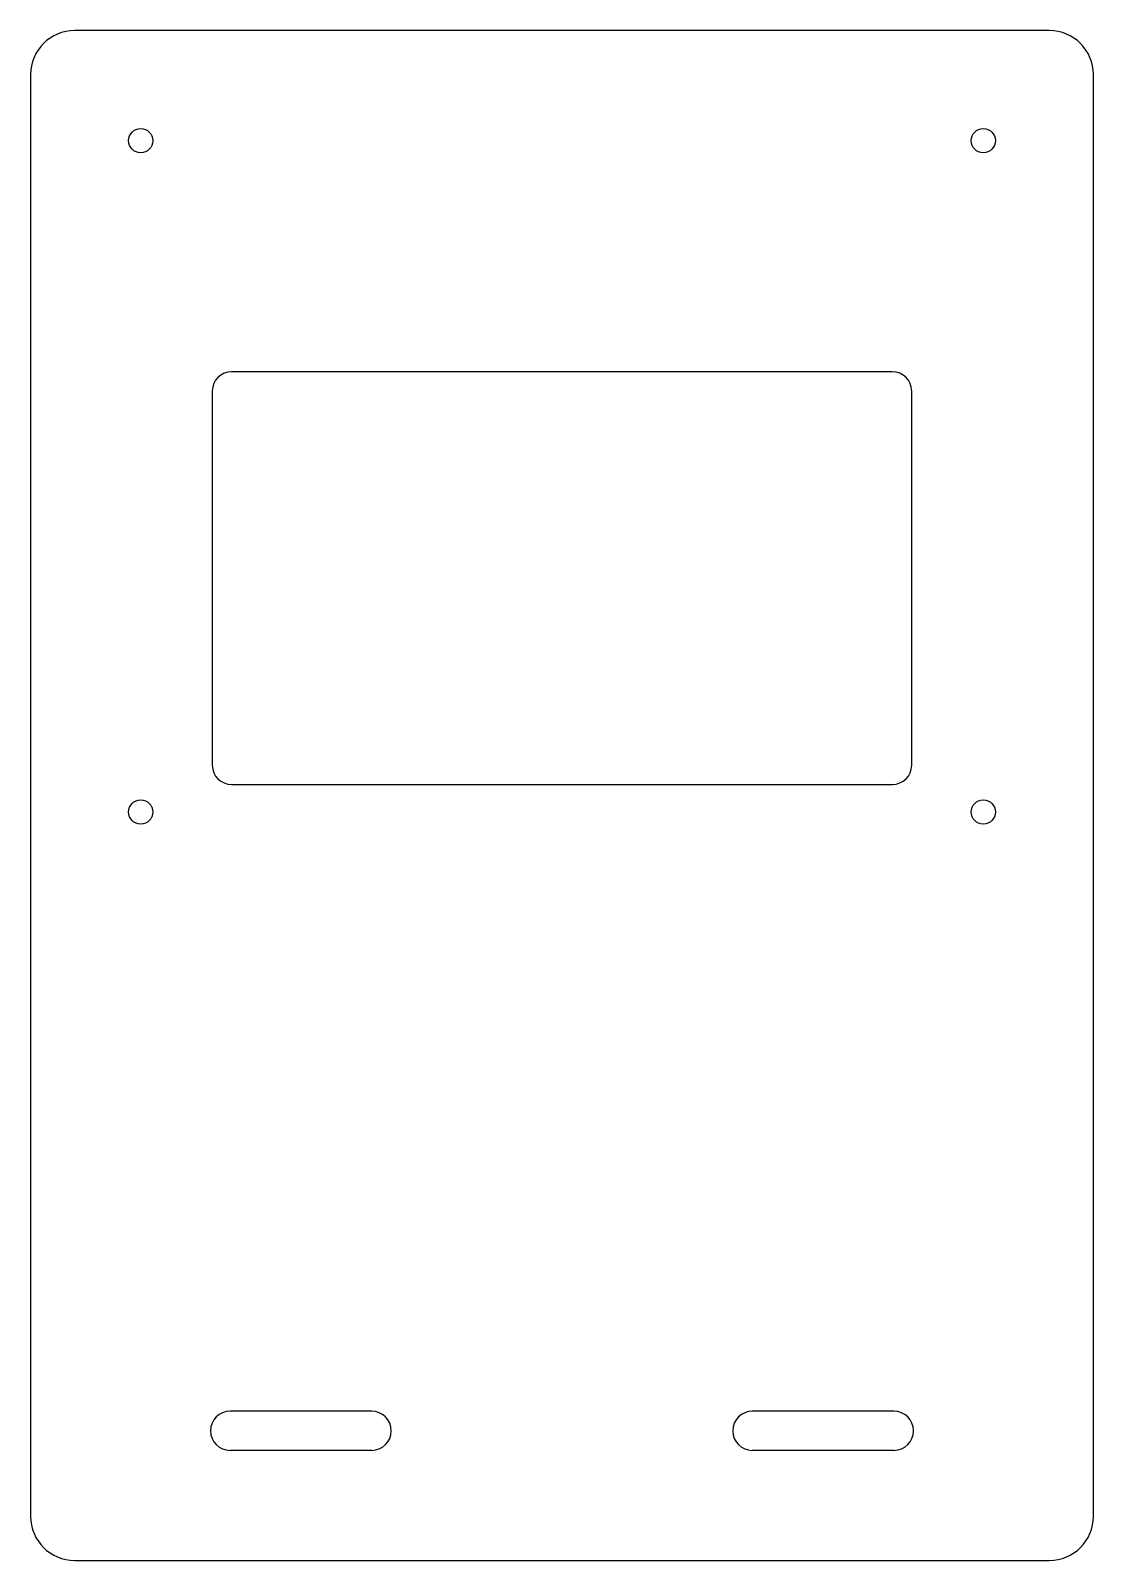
# Model space of a CAD drawing. Header units: millimetres. Extents: x -48 to 48, y -98 to 40.
import ezdxf

# ---------------------------------------------------------------- set-up
doc = ezdxf.new("R2010")
doc.units = ezdxf.units.MM
doc.layers.add('Sketch001', color=7, linetype='CONTINUOUS')

msp = doc.modelspace()

# ---------------------------------------------------------------- linework, layer by layer
at = {"layer": 'Sketch001'}
for p, q in [((44.25, 40.5), (-44.25, 40.5)), ((-48.25, 36.5), (-48.25, -94.5)), ((48.25, -94.5), (48.25, 36.5)), ((30, 9.5), (-30, 9.5)), ((-31.75, 7.75), (-31.75, -26.25)), ((31.75, -26.25), (31.75, 7.75)), ((-30, -28), (30, -28)), ((-17.28, -84.94), (-30.14, -84.94)), ((30.14, -84.94), (17.28, -84.94)), ((-17.28, -88.5), (-30.14, -88.5)), ((30.14, -88.5), (17.28, -88.5)), ((-44.25, -98.5), (44.25, -98.5))]:
    msp.add_line(p, q, dxfattribs=at)
for centre in [(-38.25, 30.5), (38.25, 30.5), (-38.25, -30.5), (38.25, -30.5)]:
    msp.add_circle(centre, 1.1, dxfattribs=at)
for centre, radius, start, end in [((-44.25, 36.5), 4, 90, 180), ((44.25, 36.5), 4, 0, 90), ((-30, 7.75), 1.75, 90, 180), ((30, 7.75), 1.75, 0, 90), ((-30, -26.25), 1.75, 180, -90), ((30, -26.25), 1.75, -90, 0), ((-30.14, -86.72), 1.78, 90, -90), ((-17.28, -86.72), 1.78, -90, 90), ((17.28, -86.72), 1.78, 90, -90), ((30.14, -86.72), 1.78, -90, 90), ((-44.25, -94.5), 4, 180, -90), ((44.25, -94.5), 4, -90, 0)]:
    msp.add_arc(centre, radius, start, end, dxfattribs=at)

doc.saveas('drawing.dxf')
